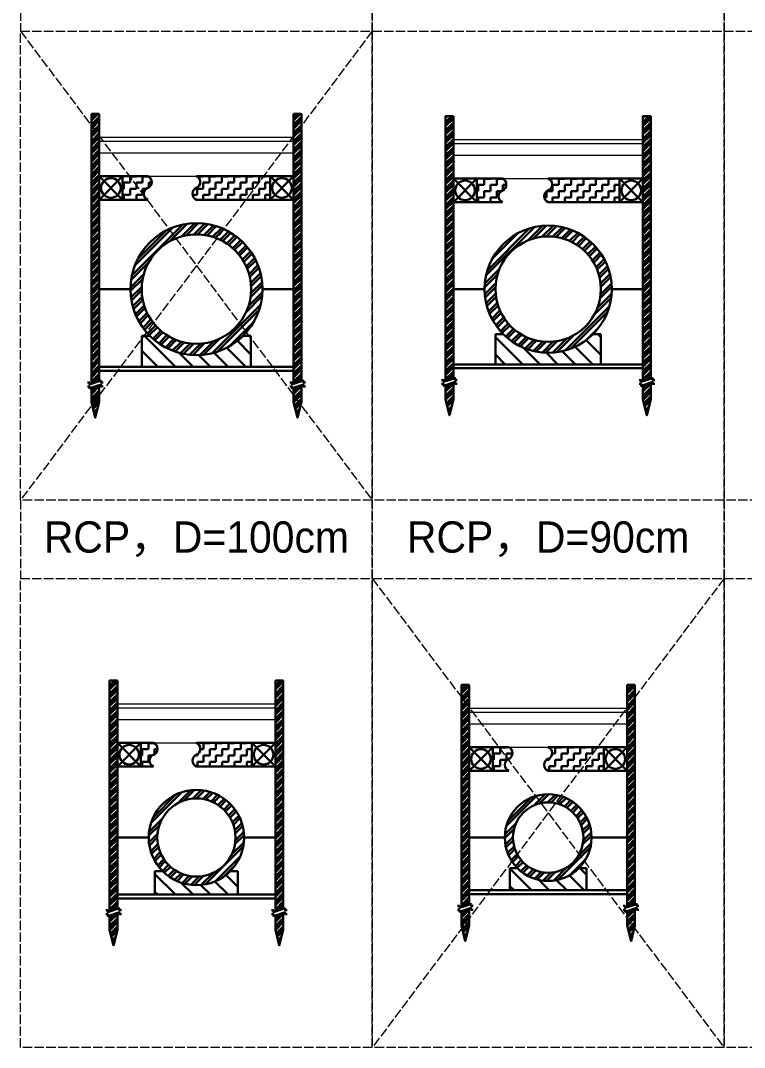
# Model space of a CAD drawing. Extents: x -781 to 13690, y -2778 to 2196.
# Drawn here: x 1440 to 2366, y -297 to 1017 of the extents above; entities that cross this region are included whole.
import ezdxf

# ---------------------------------------------------------------- set-up
doc = ezdxf.new("R2010")
doc.units = 0
doc.header["$MEASUREMENT"] = 0
doc.linetypes.add('ACAD_ISO02W100', pattern=[15, 12, -3])
doc.layers.add('一、4.基本-隱藏', color=9, linetype='ACAD_ISO02W100', lineweight=20, plot=False)
for name, color, linetype, lineweight in [('二、2.繪圖-施作項目', 181, 'Continuous', 30), ('二、4.繪圖-設計鋪面', 40, 'Continuous', 20), ('二、6.繪圖-其他施作項目', 35, 'Continuous', 30)]:
    doc.layers.add(name, color=color, linetype=linetype, lineweight=lineweight)
doc.styles.add('註解文字', font='MS PGothic.ttf', dxfattribs={"height": 4})

msp = doc.modelspace()

# ---------------------------------------------------------------- hatches: boundary and pattern name
at = {"layer": '二、2.繪圖-施作項目'}
h = msp.add_hatch(dxfattribs=at)
h.set_pattern_fill('ANSI32', color=256)
h.set_pattern_definition([(45, (-2745.093, 848.508), (-6.735192, 6.735192), []), (45, (-2740.603, 848.508), (-6.735192, 6.735192), [])])
h.paths.add_polyline_path([(1580.6, 673, 1), (1749.4, 673, 1)])
h.paths.add_polyline_path([(1735, 673, -1), (1595, 673, -1)], flags=16)
h = msp.add_hatch(dxfattribs=at)
h.set_pattern_fill('ANSI32', color=256)
h.set_pattern_definition([(45, (-3096.492, 816.467), (-6.735192, 6.735192), []), (45, (-3092.002, 816.467), (-6.735192, 6.735192), [])])
h.paths.add_polyline_path([(2033.7, 673, 1), (2196.3, 673, 1)])
h.paths.add_polyline_path([(2182.5, 673, -1), (2047.5, 673, -1)], flags=16)
h = msp.add_hatch(dxfattribs=at)
h.set_pattern_fill('ANSI31', color=256, scale=5, angle=270)
h.set_pattern_definition([(315, (-2745.093, 848.508), (11.22532, 11.22532), [])])
h.paths.add_polyline_path([(1605.32, 613.32), (1595.32, 613.32), (1595.32, 573.6), (1734.68, 573.6), (1734.68, 613.32), (1724.68, 613.32, -0.41421172)])
h = msp.add_hatch(dxfattribs=at)
h.set_pattern_fill('ANSI31', color=256, scale=5, angle=270)
h.set_pattern_definition([(315, (-3096.492, 816.467), (11.22532, 11.22532), [])])
h.paths.add_polyline_path([(2057.514, 615.51), (2047.512, 615.51), (2047.512, 576.7), (2182.488, 576.7), (2182.488, 615.51), (2172.486, 615.51, -0.41419095)])
h = msp.add_hatch(dxfattribs=at)
h.set_pattern_fill('ANSI32', color=256)
h.set_pattern_definition([(45, (894.171, 1720.142), (-6.73519, 6.73519), []), (45, (898.661, 1720.142), (-6.73519, 6.73519), [])])
h.paths.add_polyline_path([(1604, -28.5, 1), (1726, -28.5, 1)])
h.paths.add_polyline_path([(1715, -28.5, -1), (1615, -28.5, -1)], flags=16)
h = msp.add_hatch(dxfattribs=at)
h.set_pattern_fill('ANSI32', color=256)
h.set_pattern_definition([(45, (-2536.5785, 874.968), (-6.735192, 6.735192), []), (45, (-2532.088, 874.968), (-6.735192, 6.735192), [])])
h.paths.add_polyline_path([(2059.5, -28.5, 1), (2170.5, -28.5, 1)])
h.paths.add_polyline_path([(2160, -28.5, -1), (2070, -28.5, -1)], flags=16)
h = msp.add_hatch(dxfattribs=at)
h.set_pattern_fill('ANSI31', color=256, scale=5, angle=270)
h.set_pattern_definition([(315, (894.171, 1720.142), (11.22532, 11.22532), [])])
h.paths.add_polyline_path([(1621.923, -71.69), (1612.01, -71.69), (1612.01, -101.5), (1717.99, -101.5), (1717.99, -71.69), (1708.077, -71.69, -0.41344614)])
h = msp.add_hatch(dxfattribs=at)
h.set_pattern_fill('ANSI31', color=256, scale=5, angle=270)
h.set_pattern_definition([(315, (-2536.578, 874.968), (11.22532, 11.22532), [])])
h.paths.add_polyline_path([(2075.841, -67.83), (2065.968, -67.83), (2065.968, -96), (2164.032, -96), (2164.032, -67.83), (2154.159, -67.83, -0.41293542)])
at = {"layer": '二、6.繪圖-其他施作項目'}
h = msp.add_hatch(dxfattribs=at)
h.set_pattern_fill('ANSI34', color=256, scale=10)
h.set_pattern_definition([(45, (-98.387, 1450.104), (-5.3033, 5.3033), []), (45, (-96.619, 1450.104), (-5.3033, 5.3033), []), (45, (-94.8515, 1450.104), (-5.3033, 5.3033), []), (45, (-93.084, 1450.104), (-5.3033, 5.3033), [])])
h.paths.add_polyline_path([(1540.6, 550.267), (1530.6, 546.933), (1530.6, 528.6), (1535.6, 508.6), (1540.6, 528.6)])
h.paths.add_polyline_path([(1540.6, 897.4), (1530.6, 897.4), (1530.6, 551.933), (1540.6, 555.267)])
h = msp.add_hatch(dxfattribs=at)
h.set_pattern_fill('ANSI34', color=256, scale=10)
h.set_pattern_definition([(45, (160.413, 1450.104), (-5.3033, 5.3033), []), (45, (162.181, 1450.104), (-5.3033, 5.3033), []), (45, (163.9485, 1450.104), (-5.3033, 5.3033), []), (45, (165.716, 1450.104), (-5.3033, 5.3033), [])])
h.paths.add_polyline_path([(1799.4, 550.267), (1789.4, 546.933), (1789.4, 528.6), (1794.4, 508.6), (1799.4, 528.6)])
h.paths.add_polyline_path([(1799.4, 897.4), (1789.4, 897.4), (1789.4, 551.933), (1799.4, 555.267)])
h = msp.add_hatch(dxfattribs=at)
h.set_pattern_fill('ANSI34', color=256, scale=10)
h.set_pattern_definition([(45, (354.713, 1453.204), (-5.3033, 5.3033), []), (45, (356.481, 1453.204), (-5.3033, 5.3033), []), (45, (358.2485, 1453.204), (-5.3033, 5.3033), []), (45, (360.016, 1453.204), (-5.3033, 5.3033), [])])
h.paths.add_polyline_path([(1993.7, 553.367), (1983.7, 550.033), (1983.7, 531.7), (1988.7, 511.7), (1993.7, 531.7)])
h.paths.add_polyline_path([(1993.7, 894.3), (1983.7, 894.3), (1983.7, 555.033), (1993.7, 558.367)])
h = msp.add_hatch(dxfattribs=at)
h.set_pattern_fill('ANSI34', color=256, scale=10)
h.set_pattern_definition([(45, (607.313, 1453.204), (-5.3033, 5.3033), []), (45, (609.081, 1453.204), (-5.3033, 5.3033), []), (45, (610.8485, 1453.204), (-5.3033, 5.3033), []), (45, (612.616, 1453.204), (-5.3033, 5.3033), [])])
h.paths.add_polyline_path([(2246.3, 553.367), (2236.3, 550.033), (2236.3, 531.7), (2241.3, 511.7), (2246.3, 531.7)])
h.paths.add_polyline_path([(2246.3, 894.3), (2236.3, 894.3), (2236.3, 555.033), (2246.3, 558.367)])
h = msp.add_hatch(dxfattribs=at)
h.set_pattern_fill('ZIGZAG', color=256, scale=2.5)
h.set_pattern_definition([(0, (-2896.522, 1372.844), (7.9375, 7.9375), [7.9375, -7.9375]), (90, (-2888.584, 1372.844), (-7.9375, 7.9375), [7.9375, -7.9375])])
edge = h.paths.add_edge_path()
edge.add_arc((1605.925, 794.9), 8.125, 112.619865, 247.380135)
edge.add_line((1602.8, 787.4), (1570.6, 787.4))
edge.add_line((1570.6, 787.4), (1570.6, 817.4))
edge.add_line((1570.6, 817.4), (1602.8, 817.4))
edge.add_arc((1599.675, 809.9), 8.125, -67.380135, 67.380135, ccw=False)
h = msp.add_hatch(dxfattribs=at)
h.set_pattern_fill('ZIGZAG', color=256, scale=2.5)
h.set_pattern_definition([(0, (-2969.722, 1372.844), (7.9375, 7.9375), [7.9375, -7.9375]), (90, (-2961.784, 1372.844), (-7.9375, 7.9375), [7.9375, -7.9375])])
edge = h.paths.add_edge_path()
edge.add_arc((1661.875, 809.9), 8.125, 292.619865, 427.380135)
edge.add_line((1665, 817.4), (1759.4, 817.4))
edge.add_line((1759.4, 817.4), (1759.4, 787.4))
edge.add_line((1759.4, 787.4), (1665, 787.4))
edge.add_arc((1668.125, 794.9), 8.125, 112.619865, 247.380135, ccw=False)
h = msp.add_hatch(dxfattribs=at)
h.set_pattern_fill('ZIGZAG', color=256, scale=2.5)
h.set_pattern_definition([(0, (-2443.422, 1369.744), (7.9375, 7.9375), [7.9375, -7.9375]), (90, (-2435.484, 1369.744), (-7.9375, 7.9375), [7.9375, -7.9375])])
edge = h.paths.add_edge_path()
edge.add_arc((2053.325, 806.8), 8.125, 292.619865, 427.380135)
edge.add_line((2056.45, 814.3), (2023.7, 814.3))
edge.add_line((2023.7, 814.3), (2023.7, 784.3))
edge.add_line((2023.7, 784.3), (2056.45, 784.3))
edge.add_arc((2059.575, 791.8), 8.125, 112.619865, 247.380135, ccw=False)
h = msp.add_hatch(dxfattribs=at)
h.set_pattern_fill('ZIGZAG', color=256, scale=2.5)
h.set_pattern_definition([(0, (-2522.822, 1369.744), (7.9375, 7.9375), [7.9375, -7.9375]), (90, (-2514.884, 1369.744), (-7.9375, 7.9375), [7.9375, -7.9375])])
edge = h.paths.add_edge_path()
edge.add_arc((2111.875, 806.8), 8.125, 292.619865, 427.380135)
edge.add_line((2115, 814.3), (2206.3, 814.3))
edge.add_line((2206.3, 814.3), (2206.3, 784.3))
edge.add_line((2206.3, 784.3), (2115, 784.3))
edge.add_arc((2118.125, 791.8), 8.125, 112.619865, 247.380135, ccw=False)
h = msp.add_hatch(dxfattribs=at)
h.set_pattern_fill('ANSI34', color=256, scale=10)
h.set_pattern_definition([(45, (-74.987, 775.004), (-5.3033, 5.3033), []), (45, (-73.219, 775.004), (-5.3033, 5.3033), []), (45, (-71.4515, 775.004), (-5.3033, 5.3033), []), (45, (-69.684, 775.004), (-5.3033, 5.3033), [])])
h.paths.add_polyline_path([(1564, -124.833), (1554, -128.167), (1554, -146.5), (1559, -166.5), (1564, -146.5)])
h.paths.add_polyline_path([(1564, 172.5), (1554, 172.5), (1554, -123.167), (1564, -119.833)])
h = msp.add_hatch(dxfattribs=at)
h.set_pattern_fill('ANSI34', color=256, scale=10)
h.set_pattern_definition([(45, (137.013, 775.004), (-5.3033, 5.3033), []), (45, (138.781, 775.004), (-5.3033, 5.3033), []), (45, (140.5485, 775.004), (-5.3033, 5.3033), []), (45, (142.316, 775.004), (-5.3033, 5.3033), [])])
h.paths.add_polyline_path([(1776, -124.833), (1766, -128.167), (1766, -146.5), (1771, -166.5), (1776, -146.5)])
h.paths.add_polyline_path([(1776, 172.5), (1766, 172.5), (1766, -123.167), (1776, -119.833)])
h = msp.add_hatch(dxfattribs=at)
h.set_pattern_fill('ANSI34', color=256, scale=10)
h.set_pattern_definition([(45, (375.013, 780.504), (-5.3033, 5.3033), []), (45, (376.781, 780.504), (-5.3033, 5.3033), []), (45, (378.5485, 780.504), (-5.3033, 5.3033), []), (45, (380.316, 780.504), (-5.3033, 5.3033), [])])
h.paths.add_polyline_path([(2014, -119.333), (2004, -122.667), (2004, -141), (2009, -161), (2014, -141)])
h.paths.add_polyline_path([(2014, 167), (2004, 167), (2004, -117.667), (2014, -114.333)])
h = msp.add_hatch(dxfattribs=at)
h.set_pattern_fill('ANSI34', color=256, scale=10)
h.set_pattern_definition([(45, (587.013, 780.504), (-5.3033, 5.3033), []), (45, (588.781, 780.504), (-5.3033, 5.3033), []), (45, (590.5485, 780.504), (-5.3033, 5.3033), []), (45, (592.316, 780.504), (-5.3033, 5.3033), [])])
h.paths.add_polyline_path([(2226, -119.333), (2216, -122.667), (2216, -141), (2221, -161), (2226, -141)])
h.paths.add_polyline_path([(2226, 167), (2216, 167), (2216, -117.667), (2226, -114.333)])
h = msp.add_hatch(dxfattribs=at)
h.set_pattern_fill('ZIGZAG', color=256, scale=2.5)
h.set_pattern_definition([(0, (-2873.122, 647.944), (7.9375, 7.9375), [7.9375, -7.9375]), (90, (-2865.184, 647.944), (-7.9375, 7.9375), [7.9375, -7.9375])])
edge = h.paths.add_edge_path()
edge.add_arc((1613.225, 70), 8.125, 112.619865, 247.380135)
edge.add_line((1610.1, 62.5), (1594, 62.5))
edge.add_line((1594, 62.5), (1594, 92.5))
edge.add_line((1594, 92.5), (1610.1, 92.5))
edge.add_arc((1606.975, 85), 8.125, -67.380135, 67.380135, ccw=False)
h = msp.add_hatch(dxfattribs=at)
h.set_pattern_fill('ZIGZAG', color=256, scale=2.5)
h.set_pattern_definition([(0, (-2993.122, 647.944), (7.9375, 7.9375), [7.9375, -7.9375]), (90, (-2985.184, 647.944), (-7.9375, 7.9375), [7.9375, -7.9375])])
edge = h.paths.add_edge_path()
edge.add_arc((1668.125, 70), 8.125, 112.619865, 247.380135)
edge.add_line((1665, 62.5), (1736, 62.5))
edge.add_line((1736, 62.5), (1736, 92.5))
edge.add_line((1736, 92.5), (1665, 92.5))
edge.add_arc((1661.875, 85), 8.125, -67.380135, 67.380135, ccw=False)
h = msp.add_hatch(dxfattribs=at)
h.set_pattern_fill('ZIGZAG', color=256, scale=2.5)
h.set_pattern_definition([(0, (-2423.122, 642.444), (7.9375, 7.9375), [7.9375, -7.9375]), (90, (-2415.184, 642.444), (-7.9375, 7.9375), [7.9375, -7.9375])])
edge = h.paths.add_edge_path()
edge.add_arc((2067.625, 64.5), 8.125, 112.619865, 247.380135)
edge.add_line((2064.5, 57), (2044, 57))
edge.add_line((2044, 57), (2044, 87))
edge.add_line((2044, 87), (2064.5, 87))
edge.add_arc((2061.375, 79.5), 8.125, -67.380135, 67.380135, ccw=False)
h = msp.add_hatch(dxfattribs=at)
h.set_pattern_fill('ZIGZAG', color=256, scale=2.5)
h.set_pattern_definition([(0, (-2543.122, 642.444), (7.9375, 7.9375), [7.9375, -7.9375]), (90, (-2535.184, 642.444), (-7.9375, 7.9375), [7.9375, -7.9375])])
edge = h.paths.add_edge_path()
edge.add_arc((2111.875, 79.5), 8.125, 292.619865, 427.380135)
edge.add_line((2115, 87), (2186, 87))
edge.add_line((2186, 87), (2186, 57))
edge.add_line((2186, 57), (2115, 57))
edge.add_arc((2118.125, 64.5), 8.125, 112.619865, 247.380135, ccw=False)

# ---------------------------------------------------------------- linework, layer by layer
at = {"layer": '一、4.基本-隱藏'}
for points in [[(1440, 1003), (1890, 1003), (1890, 1103), (1440, 1103)], [(1890, 1003), (2340, 1003), (2340, 1103), (1890, 1103)], [(2340, 1003), (2790, 1003), (2790, 1103), (2340, 1103)], [(1440, 1003), (1890, 1003), (1890, 403), (1440, 403)], [(1890, 1003), (2340, 1003), (2340, 403), (1890, 403)], [(2340, 1003), (2790, 1003), (2790, 403), (2340, 403)], [(1440, 303), (1890, 303), (1890, 403), (1440, 403)], [(1890, 303), (2340, 303), (2340, 403), (1890, 403)], [(2340, 303), (2790, 303), (2790, 403), (2340, 403)], [(1440, 303), (1890, 303), (1890, -297), (1440, -297)], [(1890, 303), (2340, 303), (2340, -297), (1890, -297)], [(2340, 303), (2790, 303), (2790, -297), (2340, -297)]]:
    msp.add_lwpolyline(points, close=True, dxfattribs=at)
for points in [[(1440, 1003), (1890, 403)], [(1890, 1003), (1440, 403)], [(1890, 303), (2340, -297)], [(2340, 303), (1890, -297)]]:
    msp.add_lwpolyline(points, dxfattribs=at)
at = {"layer": '二、2.繪圖-施作項目'}
for points in [[(1540.6, 673), (1580.6, 673)], [(1749.4, 673), (1789.4, 673)], [(1993.7, 673), (2033.7, 673)], [(2196.3, 673), (2236.3, 673)], [(1595.32, 613.32), (1605.32, 613.32)], [(1595.32, 613.32), (1595.32, 573.6)], [(1724.68, 613.32), (1734.68, 613.32)], [(1734.68, 613.32), (1734.68, 573.6)], [(2047.512, 615.51), (2057.514, 615.51)], [(2047.512, 615.51), (2047.512, 576.7)], [(2172.486, 615.51), (2182.488, 615.51)], [(2182.488, 615.51), (2182.488, 576.7)], [(1540.6, 573.6), (1789.4, 573.6)], [(1540.6, 568.6), (1789.4, 568.6)], [(1595.32, 573.6), (1734.68, 573.6)], [(1993.7, 576.7), (2236.3, 576.7)], [(1993.7, 571.7), (2236.3, 571.7)], [(2047.512, 576.7), (2182.488, 576.7)], [(1564, -28.5), (1604, -28.5)], [(1726, -28.5), (1766, -28.5)], [(2014, -28.5), (2059.5, -28.5)], [(2170.5, -28.5), (2216, -28.5)], [(1612.01, -71.69), (1621.923, -71.69)], [(1612.01, -71.69), (1612.01, -101.5)], [(1708.077, -71.69), (1717.99, -71.69)], [(1717.99, -71.69), (1717.99, -101.5)], [(2065.968, -67.83), (2075.841, -67.83)], [(2065.968, -67.83), (2065.968, -96)], [(2154.159, -67.83), (2164.032, -67.83)], [(2164.032, -67.83), (2164.032, -96)], [(1564, -101.5), (1766, -101.5)], [(1612.01, -101.5), (1717.99, -101.5)], [(2014, -96), (2216, -96)], [(2014, -101), (2216, -101)], [(2065.968, -96), (2164.032, -96)], [(1564, -106.5), (1766, -106.5)]]:
    msp.add_lwpolyline(points, dxfattribs=at)
for centre, radius in [((1665, 673), 84.4), ((2115, 673), 81.3), ((1665, 673), 70), ((2115, 673), 67.5), ((1665, -28.5), 61), ((2115, -28.5), 55.5), ((1665, -28.5), 50), ((2115, -28.5), 45)]:
    msp.add_circle(centre, radius, dxfattribs=at)
at = {"layer": '二、4.繪圖-設計鋪面'}
for points in [[(1540.6, 867.4), (1789.4, 867.4)], [(1540.6, 862.4), (1789.4, 862.4)], [(1993.7, 864.3), (2236.3, 864.3)], [(1993.7, 859.3), (2236.3, 859.3)], [(1540.6, 847.4), (1789.4, 847.4)], [(1993.7, 844.3), (2236.3, 844.3)], [(1540.6, 817.4), (1789.4, 817.4)], [(1993.7, 814.3), (2236.3, 814.3)], [(1564, 142.5), (1766, 142.5)], [(1564, 137.5), (1766, 137.5)], [(2014, 137), (2216, 137)], [(2014, 132), (2216, 132)], [(1564, 122.5), (1766, 122.5)], [(2014, 117), (2216, 117)], [(1564, 92.5), (1766, 92.5)], [(1564, 92.5), (1766, 92.5)], [(2014, 87), (2216, 87)]]:
    msp.add_lwpolyline(points, dxfattribs=at)
at = {"layer": '二、6.繪圖-其他施作項目'}
for points in [[(1530.6, 551.933), (1530.6, 897.4)], [(1530.6, 897.4), (1540.6, 897.4)], [(1540.6, 897.4), (1540.6, 555.267)], [(1789.4, 551.933), (1789.4, 897.4)], [(1789.4, 897.4), (1799.4, 897.4)], [(1799.4, 897.4), (1799.4, 555.267)], [(1983.7, 555.033), (1983.7, 894.3)], [(1983.7, 894.3), (1993.7, 894.3)], [(1993.7, 894.3), (1993.7, 558.367)], [(2236.3, 555.033), (2236.3, 894.3)], [(2236.3, 894.3), (2246.3, 894.3)], [(2246.3, 894.3), (2246.3, 558.367)], [(1540.6, 817.4), (1570.6, 787.4)], [(1570.6, 817.4), (1540.6, 787.4)], [(1570.6, 817.4), (1602.8, 817.4)], [(1665, 817.4), (1759.4, 817.4)], [(1759.4, 817.4), (1789.4, 787.4)], [(1789.4, 817.4), (1759.4, 787.4)], [(1993.7, 814.3), (2023.7, 784.3)], [(2023.7, 814.3), (1993.7, 784.3)], [(2023.7, 814.3), (2056.45, 814.3)], [(2115, 814.3), (2206.3, 814.3)], [(2206.3, 814.3), (2236.3, 784.3)], [(2236.3, 814.3), (2206.3, 784.3)], [(1570.6, 787.4), (1602.8, 787.4)], [(1665, 787.4), (1759.4, 787.4)], [(2023.7, 784.3), (2056.45, 784.3)], [(2115, 784.3), (2206.3, 784.3)], [(1993.7, 553.367), (1993.7, 531.7), (1988.7, 511.7), (1983.7, 531.7), (1983.7, 550.033)], [(2246.3, 553.367), (2246.3, 531.7), (2241.3, 511.7), (2236.3, 531.7), (2236.3, 550.033)], [(1540.6, 550.267), (1540.6, 528.6), (1535.6, 508.6), (1530.6, 528.6), (1530.6, 546.933)], [(1799.4, 550.267), (1799.4, 528.6), (1794.4, 508.6), (1789.4, 528.6), (1789.4, 546.933)], [(1554, -123.167), (1554, 172.5)], [(1554, 172.5), (1564, 172.5)], [(1564, 172.5), (1564, -119.833)], [(1766, -123.167), (1766, 172.5)], [(1766, 172.5), (1776, 172.5)], [(1776, 172.5), (1776, -119.833)], [(2004, -117.667), (2004, 167)], [(2004, 167), (2014, 167)], [(2014, 167), (2014, -114.333)], [(2216, -117.667), (2216, 167)], [(2216, 167), (2226, 167)], [(2226, 167), (2226, -114.333)], [(1564, 92.5), (1594, 62.5)], [(1594, 92.5), (1564, 62.5)], [(1594, 92.5), (1610.1, 92.5)], [(1665, 92.5), (1736, 92.5)], [(1736, 92.5), (1766, 62.5)], [(1766, 92.5), (1736, 62.5)], [(2014, 87), (2044, 57)], [(2044, 87), (2014, 57)], [(2044, 87), (2064.5, 87)], [(2115, 87), (2186, 87)], [(2186, 87), (2216, 57)], [(2216, 87), (2186, 57)], [(1594, 62.5), (1610.1, 62.5)], [(1665, 62.5), (1736, 62.5)], [(2044, 57), (2064.5, 57)], [(2115, 57), (2186, 57)], [(1564, -124.833), (1564, -146.5), (1559, -166.5), (1554, -146.5), (1554, -128.167)], [(1776, -124.833), (1776, -146.5), (1771, -166.5), (1766, -146.5), (1766, -128.167)], [(2014, -119.333), (2014, -141), (2009, -161), (2004, -141), (2004, -122.667)], [(2226, -119.333), (2226, -141), (2221, -161), (2216, -141), (2216, -122.667)]]:
    msp.add_lwpolyline(points, dxfattribs=at)
for points in [[(1540.6, 817.4), (1570.6, 817.4), (1570.6, 787.4), (1540.6, 787.4)], [(1759.4, 817.4), (1789.4, 817.4), (1789.4, 787.4), (1759.4, 787.4)], [(1993.7, 814.3), (2023.7, 814.3), (2023.7, 784.3), (1993.7, 784.3)], [(2206.3, 814.3), (2236.3, 814.3), (2236.3, 784.3), (2206.3, 784.3)], [(1564, 92.5), (1594, 92.5), (1594, 62.5), (1564, 62.5)], [(1736, 92.5), (1766, 92.5), (1766, 62.5), (1736, 62.5)], [(2014, 87), (2044, 87), (2044, 57), (2014, 57)], [(2186, 87), (2216, 87), (2216, 57), (2186, 57)]]:
    msp.add_lwpolyline(points, close=True, dxfattribs=at)
for points in [[(1602.8, 817.4, -0.66666667), (1602.8, 802.4, 0.66666667), (1602.8, 787.4)], [(1665, 787.4, -0.66666667), (1665, 802.4, 0.66666667), (1665, 817.4)], [(2056.45, 814.3, -0.66666667), (2056.45, 799.3, 0.66666667), (2056.45, 784.3)], [(2115, 784.3, -0.66666667), (2115, 799.3, 0.66666667), (2115, 814.3)], [(1525.6, 553.6), (1528.1, 553.6, -0.4), (1528.1, 551.1), (1543.1, 556.1, 0.4), (1543.1, 553.6), (1545.6, 553.6)], [(1784.4, 553.6), (1786.9, 553.6, -0.4), (1786.9, 551.1), (1801.9, 556.1, 0.4), (1801.9, 553.6), (1804.4, 553.6)], [(1978.7, 556.7), (1981.2, 556.7, -0.4), (1981.2, 554.2), (1996.2, 559.2, 0.4), (1996.2, 556.7), (1998.7, 556.7)], [(1978.7, 551.7), (1981.2, 551.7, -0.4), (1981.2, 549.2), (1996.2, 554.2, 0.4), (1996.2, 551.7), (1998.7, 551.7)], [(2231.3, 556.7), (2233.8, 556.7, -0.4), (2233.8, 554.2), (2248.8, 559.2, 0.4), (2248.8, 556.7), (2251.3, 556.7)], [(2231.3, 551.7), (2233.8, 551.7, -0.4), (2233.8, 549.2), (2248.8, 554.2, 0.4), (2248.8, 551.7), (2251.3, 551.7)], [(1525.6, 548.6), (1528.1, 548.6, -0.4), (1528.1, 546.1), (1543.1, 551.1, 0.4), (1543.1, 548.6), (1545.6, 548.6)], [(1784.4, 548.6), (1786.9, 548.6, -0.4), (1786.9, 546.1), (1801.9, 551.1, 0.4), (1801.9, 548.6), (1804.4, 548.6)], [(1610.1, 92.5, -0.66666667), (1610.1, 77.5, 0.66666667), (1610.1, 62.5)], [(1665, 62.5, -0.66666667), (1665, 77.5, 0.66666667), (1665, 92.5)], [(2064.5, 87, -0.66666667), (2064.5, 72, 0.66666667), (2064.5, 57)], [(2115, 57, -0.66666667), (2115, 72, 0.66666667), (2115, 87)], [(1999, -116), (2001.5, -116, -0.4), (2001.5, -118.5), (2016.5, -113.5, 0.4), (2016.5, -116), (2019, -116)], [(2211, -116), (2213.5, -116, -0.4), (2213.5, -118.5), (2228.5, -113.5, 0.4), (2228.5, -116), (2231, -116)], [(1549, -121.5), (1551.5, -121.5, -0.4), (1551.5, -124), (1566.5, -119, 0.4), (1566.5, -121.5), (1569, -121.5)], [(1549, -126.5), (1551.5, -126.5, -0.4), (1551.5, -129), (1566.5, -124, 0.4), (1566.5, -126.5), (1569, -126.5)], [(1761, -121.5), (1763.5, -121.5, -0.4), (1763.5, -124), (1778.5, -119, 0.4), (1778.5, -121.5), (1781, -121.5)], [(1761, -126.5), (1763.5, -126.5, -0.4), (1763.5, -129), (1778.5, -124, 0.4), (1778.5, -126.5), (1781, -126.5)], [(1999, -121), (2001.5, -121, -0.4), (2001.5, -123.5), (2016.5, -118.5, 0.4), (2016.5, -121), (2019, -121)], [(2211, -121), (2213.5, -121, -0.4), (2213.5, -123.5), (2228.5, -118.5, 0.4), (2228.5, -121), (2231, -121)]]:
    msp.add_lwpolyline(points, format="xyb", dxfattribs=at)
for centre in [(1555.6, 802.4), (1774.4, 802.4), (2008.7, 799.3), (2221.3, 799.3), (1579, 77.5), (1751, 77.5), (2029, 72), (2201, 72)]:
    msp.add_circle(centre, 12.5, dxfattribs=at)

# ---------------------------------------------------------------- texts
at = {"layer": '一、4.基本-隱藏', "char_height": 40, "attachment_point": 5, "style": '註解文字'}
for s, insert in [('{\\fMS PGothic|b0|i0|c128|p34;RCP，D=1}0{\\fMS PGothic|b0|i0|c128|p34;0cm}', (1665, 353)), ('{\\fMS PGothic|b0|i0|c128|p34;RCP，D=}90{\\fMS PGothic|b0|i0|c128|p34;cm}', (2115, 353))]:
    msp.add_mtext_dynamic_manual_height_columns(s, width=437.17722, gutter_width=15, heights=[0], dxfattribs=dict(at, insert=insert))

doc.saveas('drawing.dxf')
